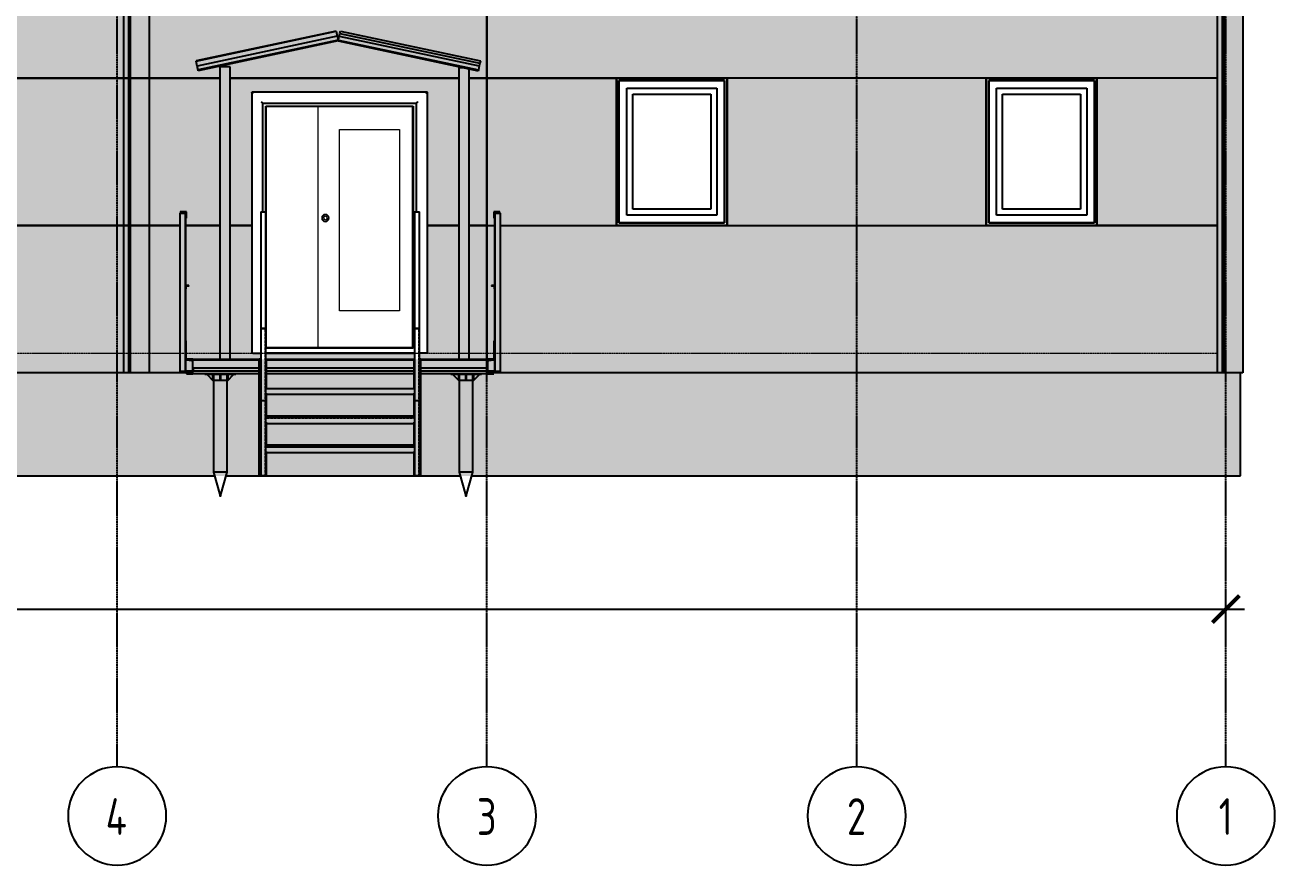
# Model space of a CAD drawing. Header units: millimetres. Extents: x 2162 to 93478, y -2737 to 52379.
# Drawn here: x 50695 to 60871, y 27258 to 34100 of the extents above; entities that cross this region are included whole.
import ezdxf

# ---------------------------------------------------------------- set-up
doc = ezdxf.new("R2010")
doc.units = ezdxf.units.MM
for name, pattern in [('Штрих 2 х 1 мм', [3, 2, -1]), ('Штрихпунктир 15 х 2 х 2 мм', [19, 15, -2, 0, -2]), ('Штрихпунктирная', [30, 25, -2.25, 0.5, -2.25])]:
    doc.linetypes.add(name, pattern=pattern)
doc.layers.add('Axes', color=40, linetype='Штрихпунктирная')
doc.layers.add('Dimension', color=4, linetype='Continuous')
for name, color, linetype, lineweight in [('Door', 7, 'Continuous', 18), ('Level', 7, 'Continuous', 9), ('Text', 219, 'Continuous', 20), ('Windows', 4, 'Continuous', 30)]:
    doc.layers.add(name, color=color, linetype=linetype, lineweight=lineweight)
doc.styles.add('GOST Common_1', font='gost.shx', dxfattribs={"width": 0.8, "height": 250})
doc.styles.add('KOTE', font='romrust.shx', dxfattribs={"width": 0.8})
doc.dimstyles.new('ayala 100', dxfattribs={"dimscale": 50, "dimtxt": 6, "dimasz": 4.4, "dimexe": 3, "dimexo": 5, "dimgap": 1, "dimtad": 1, "dimtoh": 1, "dimdec": 0, "dimzin": 9, "dimdsep": 46, "dimtxsty": 'KOTE', "dimblk": 'ARCHTICK', "dimcen": 0, "dimdle": 3, "dimclrd": 4, "dimclre": 4, "dimclrt": 3, "dimadec": 0, "dimazin": 0, "dimtfac": 0.666667, "dimtdec": 0, "dimtix": 1, "dimtmove": 1, "dimatfit": 0, "dimfxl": 1, "dimtvp": 1, "dimtolj": 1, "dimarcsym": 0})

# ---------------------------------------------------------------- blocks, each defined once
blk = doc.blocks.new('_ArchTick')
at = {"color": 0, "linetype": 'ByBlock', "const_width": 0.15}
blk.add_lwpolyline([(-0.5, -0.5), (0.5, 0.5)], dxfattribs=at)
blk = doc.blocks.new('*D80')
at = {"layer": 'Defpoints', "color": 0, "transparency": 16777216}
for p in [(60471, 29343), (6186, 28827), (60471, 28827)]:
    blk.add_point(p, dxfattribs=at)
at = {"layer": 'Dimension', "color": 4, "lineweight": -2, "transparency": 16777216}
for p, q in [((6186, 29077), (6186, 29493)), ((60471, 29077), (60471, 29493)), ((6036, 29343), (60621, 29343))]:
    blk.add_line(p, q, dxfattribs=at)
at = {"layer": 'Dimension', "color": 4, "lineweight": -2, "transparency": 16777216, "xscale": 220, "yscale": 220, "zscale": 220, "rotation": 180}
blk.add_blockref('_ArchTick', (6186, 29343), dxfattribs=at)
at = {"layer": 'Dimension', "color": 4, "lineweight": -2, "transparency": 16777216, "xscale": 220, "yscale": 220, "zscale": 220}
blk.add_blockref('_ArchTick', (60471, 29343), dxfattribs=at)
at = {"layer": 'Dimension', "color": 3, "transparency": 16777216, "insert": (33328, 29543), "char_height": 300, "attachment_point": 5, "style": 'KOTE'}
blk.add_mtext('\\A1;54285', dxfattribs=at)

msp = doc.modelspace()

# ---------------------------------------------------------------- hatches: boundary and pattern name
at = {"true_color": 0xecece7}
h = msp.add_hatch(color=254, dxfattribs=at)
h.dxf.hatch_style = 1
h.paths.add_polyline_path([(54230.5, 33667.6), (54230.5, 31427.7), (54310.5, 31427.7), (54310.5, 33667.6), (54455.4, 33667.6), (54455.4, 34607.7), (51445.5, 34607.7), (51445.5, 33667.6), (51555, 33667.6), (52284.3, 33667.6), (52284.3, 33759.2), (52364.3, 33759.2), (52364.3, 33667.6)])
h.paths.add_polyline_path([(52088.8, 33805.9), (53228.8, 34048.2), (53228.6, 34049.2), (52088.6, 33806.9)], flags=16)
h.paths.add_polyline_path([(53245.4, 33970), (53246.8, 33976.3), (53253.6, 34008.3), (53258.3, 34030.3), (53258.3, 34030.7), (53262.3, 34049.2), (54402.3, 33806.9), (54398.3, 33788.4), (54398.3, 33788), (54393.6, 33766), (54386.8, 33734), (54385.4, 33727.7)], flags=16)
h.paths.add_polyline_path([(48362.6, 34246.7), (48362.6, 34657.6), (48382.6, 34696.7), (48402.6, 34696.7), (48422.6, 34657.6), (48612.6, 34657.6), (48622.4, 34676.7), (48622.4, 34679.1), (48631.9, 34697.7), (48653.4, 34697.7), (48673.9, 34657.6), (48862.6, 34657.6), (48882.6, 34696.7), (48902.6, 34696.7), (48922.6, 34657.6), (49112.6, 34657.6), (49132.6, 34696.7), (49152.6, 34696.7), (49172.6, 34657.6), (49362.6, 34657.6), (49382.6, 34696.7), (49402.6, 34696.7), (49422.6, 34657.6), (49612.6, 34657.6), (49612.6, 34246.7), (49632.6, 34285.8), (49632.6, 34697.7), (49653.4, 34697.7), (49673.9, 34657.6), (49862.6, 34657.6), (49882.6, 34696.7), (49902.6, 34696.7), (49922.6, 34657.6), (50112.6, 34657.6), (50132.6, 34696.7), (50152.6, 34696.7), (50172.6, 34657.6), (50362.6, 34657.6), (50382.6, 34696.7), (50402.6, 34696.7), (50422.6, 34657.6), (50612.6, 34657.6), (50612.6, 34246.7), (50623.4, 34267.8), (50622.4, 34268.3), (50632.6, 34288.3), (50632.6, 34697.7), (50653.4, 34697.7), (50673.9, 34657.6), (50862.6, 34657.6), (50882.6, 34696.7), (50902.6, 34696.7), (50922.6, 34657.6), (51112.6, 34657.6), (51132.6, 34696.7), (51152.6, 34696.7), (51172.6, 34657.6), (51362.6, 34657.6), (51382.6, 34696.7), (51402.6, 34696.7), (51422.6, 34657.6), (51612.6, 34657.6), (51632.6, 34696.7), (51652.6, 34696.7), (51672.6, 34657.6), (51862.6, 34657.6), (51882.6, 34696.7), (51902.6, 34696.7), (51922.6, 34657.6), (52043.9, 34657.6), (52063.9, 34699.2), (52083.9, 34699.2), (52103.9, 34657.6), (52103.9, 34250.6), (52105.9, 34246.7), (51922.6, 34246.7), (51902.6, 34285.8), (51882.6, 34285.8), (51862.6, 34246.7), (51672.6, 34246.7), (51652.6, 34285.8), (51632.6, 34285.8), (51612.6, 34246.7), (51422.6, 34246.7), (51402.6, 34285.8), (51382.6, 34285.8), (51362.6, 34246.7), (51172.6, 34246.7), (51152.6, 34285.8), (51132.6, 34285.8), (51112.6, 34246.7), (50922.6, 34246.7), (50902.6, 34285.8), (50882.6, 34285.8), (50862.6, 34246.7), (50673, 34246.7), (50673.4, 34245.9), (50673.4, 34245.2), (50652.6, 34285.8), (50632.6, 34285.8), (50612.6, 34246.7), (50422.6, 34246.7), (50402.6, 34285.8), (50382.6, 34285.8), (50362.6, 34246.7), (50172.6, 34246.7), (50152.6, 34285.8), (50132.6, 34285.8), (50112.6, 34246.7), (49922.6, 34246.7), (49902.6, 34285.8), (49882.6, 34285.8), (49862.6, 34246.7), (49672.6, 34246.7), (49652.6, 34285.8), (49632.6, 34285.8), (49612.6, 34246.7), (49422.6, 34246.7), (49402.6, 34285.8), (49382.6, 34285.8), (49362.6, 34246.7), (49172.6, 34246.7), (49152.6, 34285.8), (49132.6, 34285.8), (49112.6, 34246.7), (48922.6, 34246.7), (48902.6, 34285.8), (48882.6, 34285.8), (48862.6, 34246.7), (48672.6, 34246.7), (48652.6, 34285.8), (48632.6, 34285.8), (48612.6, 34246.7), (48422.6, 34246.7), (48402.6, 34285.8), (48382.6, 34285.8)])
h.paths.add_polyline_path([(52063.6, 34287.5), (52063.5, 34287.3), (52063.9, 34287.3), (52063.9, 34287.5)], flags=0)
h.paths.add_polyline_path([(52063.1, 34288.3), (52053.7, 34269.8), (52043.9, 34248.2), (52063.9, 34287.3)], flags=16)
h = msp.add_hatch(color=254, dxfattribs=at)
h.dxf.hatch_style = 1
h.paths.add_polyline_path([(54455.4, 34607.7), (52103.9, 34607.7), (52103.9, 34250.6), (52105.9, 34246.7), (52112.6, 34246.7), (52104.6, 34207.6), (51705, 34207.6), (51705, 33667.6), (52284.3, 33667.6), (52284.3, 33765.7), (52105.4, 33727.7), (52104.2, 33733.5), (52097.4, 33765.3), (52088.6, 33806.9), (53228.6, 34049.2), (53237.4, 34007.6), (53245.4, 33970), (54385.4, 33727.7), (54386.8, 33734), (54393.6, 33766), (53253.6, 34008.3), (53258.3, 34030.3), (53258.3, 34030.7), (53262.3, 34049.2), (54402.3, 33806.9), (54398.3, 33788.4), (54398.3, 33788), (54393.6, 33766), (54386.8, 33734), (54385.4, 33727.7), (54310.5, 33743.6), (54310.5, 33667.6), (54455.4, 33667.6)])
h.paths.add_polyline_path([(52284.3, 33667.6), (51705, 33667.6), (51705, 32467.6), (51954.5, 32467.6), (51954.5, 32567.7), (51956.3, 32567.7), (51961.3, 32572.7, -0.4142136), (51959.5, 32574.5), (51959.5, 32577.7), (52009.5, 32577.7), (52009.5, 32527.7), (52009, 32467.6), (52284.3, 32467.6)])
h.paths.add_polyline_path([(52284.3, 32467.6), (52004.5, 32467.6), (52004.5, 31977.7), (52005.1, 31953.9, 0.4163072), (52006.3, 31952.7), (52004.5, 31952.7), (52004.5, 31527.7), (52008.5, 31527.7), (52008.5, 31427.7), (52284.3, 31427.7)])
h.paths.add_polyline_path([(51954.5, 32467.6), (51705, 32467.6), (51705, 31427.7), (51954.5, 31427.7)])
h.paths.add_polyline_path([(54230.5, 33667.6), (52364.3, 33667.6), (52364.3, 32467.6), (52540.5, 32467.6), (52540.5, 33552.7), (53970.5, 33552.7), (53970.5, 32467.6), (54230.5, 32467.6)])
h.paths.add_polyline_path([(54455.4, 33667.6), (54310.5, 33667.6), (54310.5, 32467.6), (54455.4, 32467.6)])
h.paths.add_polyline_path([(54455.4, 32467.6), (54310.5, 32467.6), (54310.5, 31427.7), (54455.4, 31427.7)])
h.paths.add_polyline_path([(54230.5, 32467.6), (53970.5, 32467.6), (53970.5, 31427.7), (54230.5, 31427.7)])
h.paths.add_polyline_path([(52540.5, 32467.6), (52364.3, 32467.6), (52364.3, 31427.7), (52540.5, 31427.7)])
h = msp.add_hatch(color=254, dxfattribs=at)
h.dxf.hatch_style = 1
h.paths.add_polyline_path([(57465.5, 34607.7), (54455.5, 34607.7), (54455.5, 33667.6), (55510.5, 33667.6), (55510.5, 33667.7), (56410.5, 33667.7), (57465.5, 33667.6)])
h.paths.add_polyline_path([(60403.5, 34607.7), (57465.5, 34607.7), (57465.5, 33667.6), (58520.5, 33667.6), (58520.5, 33667.7), (59420.5, 33667.7), (60403.5, 33667.6)])
h.paths.add_polyline_path([(58520.5, 33667.6), (57465.5, 33667.6), (57465.5, 32467.6), (58520.5, 32467.6)])
h.paths.add_polyline_path([(57465.5, 33667.6), (56410.5, 33667.6), (56410.5, 32467.6), (57465.5, 32467.6)])
h.paths.add_polyline_path([(60403.5, 33667.6), (59420.5, 33667.6), (59420.5, 32467.6), (60403.5, 32467.6)])
h.paths.add_polyline_path([(60403.5, 32467.6), (59420.5, 32467.6), (58520.5, 32467.6), (57465.5, 32467.6), (57465.5, 31427.7), (60403.5, 31427.7)])
h.paths.add_polyline_path([(60403.5, 31427.7), (57465.5, 31427.7), (57465.5, 31267.7), (60403.5, 31267.7)])
h.paths.add_polyline_path([(57465.5, 32467.6), (56410.5, 32467.6), (55510.5, 32467.6), (54566.5, 32467.6), (54566.5, 31427.7), (57465.5, 31427.7)])
h.paths.add_polyline_path([(57465.5, 31427.7), (54566.5, 31427.7), (54566.5, 31277.7), (54564.7, 31277.7), (54527, 31277.7), (54521.5, 31277.7), (54519.7, 31277.7), (54516.5, 31277.7), (54516.5, 31282.7), (54464.5, 31282.7), (54464.5, 31270.6, 0.3552297), (54473.5, 31267.7), (57465.5, 31267.7)])
h.paths.add_polyline_path([(55510.5, 33667.6), (54455.5, 33667.6), (54455.5, 32467.6), (54516.5, 32467.6), (54516.5, 32527.7), (54511.5, 32527.7), (54511.5, 32577.7), (54561.5, 32577.7), (54561.5, 32567.7), (54564.7, 32567.7), (54566.5, 32567.7), (54566.5, 32467.6), (55510.5, 32467.6)])
at = {"true_color": 0x61993b}
h = msp.add_hatch(color=85, dxfattribs=at)
h.dxf.hatch_style = 1
h.paths.add_polyline_path([(60608.4, 34607.7), (60403.4, 34607.7), (60403.4, 31267.8), (60608.4, 31267.8)])
at = {"true_color": 0xecece7}
h = msp.add_hatch(color=254, dxfattribs=at)
h.dxf.hatch_style = 1
h.paths.add_polyline_path([(51445.5, 34207.6), (50860.9, 34207.6), (49860.9, 34207.6), (48860.9, 34207.6), (48568, 34207.6), (48568, 33667.6), (49490.1, 33667.6), (49490.1, 33667.7), (50390.1, 33667.7), (51445.5, 33667.6)])
h.paths.add_polyline_path([(51500, 34207.6), (51445.5, 34207.6), (51445.5, 33667.6), (51500, 33667.6)])
h.paths.add_polyline_path([(51445.5, 33667.6), (50390.1, 33667.6), (50390.1, 32467.6), (51445.5, 32467.6)])
h.paths.add_polyline_path([(51500, 33667.6), (51445.5, 33667.6), (51445.5, 32467.6), (51500, 32467.6)])
h.paths.add_polyline_path([(49490.1, 33667.6), (48631.6, 33667.6), (48568, 33667.6), (48568, 32467.6), (49490.1, 32467.6)])
h.paths.add_polyline_path([(51445.5, 32467.6), (48568, 32467.6), (48568, 31427.7), (51445.5, 31427.7)])
h.paths.add_polyline_path([(51500, 32467.6), (51445.5, 32467.6), (51445.5, 31427.7), (51500, 31427.7)])
h.paths.add_polyline_path([(51500, 31427.7), (51445.5, 31427.7), (51445.5, 31267.7), (51500, 31267.7)])
h.paths.add_polyline_path([(51445.5, 31427.7), (48568, 31427.7), (48568, 31267.7), (51445.5, 31267.7)])
at = {"true_color": 0x61993b}
h = msp.add_hatch(color=85, dxfattribs=at)
h.dxf.hatch_style = 1
h.paths.add_polyline_path([(51705, 34207.7), (51500, 34207.7), (51500, 31267.7), (51705, 31267.7)])
h = msp.add_hatch(color=85, dxfattribs=at)
h.dxf.hatch_style = 1
h.paths.add_polyline_path([(52088.8, 33805.9), (52097.4, 33765.3), (53237.4, 34007.6), (53228.8, 34048.2)])
h.paths.add_polyline_path([(52097.4, 33765.3), (52104.2, 33733.5), (53244.2, 33975.9), (53237.4, 34007.6)])
h.paths.add_polyline_path([(52104.2, 33733.5), (52105.4, 33727.7), (53245.4, 33970), (53244.2, 33975.9)])
h = msp.add_hatch(color=85, dxfattribs=at)
h.dxf.hatch_style = 1
h.paths.add_polyline_path([(54386.8, 33734), (54393.6, 33766), (53253.6, 34008.3), (53246.8, 33976.3)])
h.paths.add_polyline_path([(53258.3, 34030.3), (53253.6, 34008.3), (54393.6, 33766), (54398.3, 33788)])
h.paths.add_polyline_path([(53262.3, 34049.2), (53258.3, 34030.7), (54398.3, 33788.4), (54402.3, 33806.9)])
h.paths.add_polyline_path([(53246.8, 33976.3), (53245.4, 33970), (54385.4, 33727.7), (54386.8, 33734)])
h = msp.add_hatch(color=85, dxfattribs=at)
h.dxf.hatch_style = 1
h.paths.add_polyline_path([(52364.3, 33776.8), (52284.3, 33776.9), (52284.3, 31377.8), (52364.3, 31377.7)])
h = msp.add_hatch(color=85, dxfattribs=at)
h.dxf.hatch_style = 1
h.paths.add_polyline_path([(54310.5, 33759.3), (54230.5, 33759.4), (54230.5, 31377.8), (54310.5, 31377.7)])
at = {"true_color": 0xecece7}
h = msp.add_hatch(color=254, dxfattribs=at)
h.dxf.hatch_style = 1
h.paths.add_polyline_path([(54455.5, 31427.7), (57465.5, 31427.7), (57465.5, 32467.6), (56410.5, 32467.6), (55510.5, 32467.6), (55510.5, 33667.6), (54455.5, 33667.6)])
h.paths.add_polyline_path([(54516.5, 32529.5, -0.4142136), (54514.7, 32527.7), (54511.5, 32527.7), (54511.5, 32577.7), (54561.5, 32577.7), (54561.5, 32574.5, -0.4142136), (54559.7, 32572.7), (54522, 32572.7, 0.3877946), (54516.5, 32567.7), (54519.7, 32567.7), (54521.5, 32567.7), (54527, 32567.7), (54564.7, 32567.7), (54566.5, 32567.7), (54566.5, 31277.7), (54564.7, 31277.7), (54527, 31277.7), (54521.5, 31277.7), (54519.7, 31277.7), (54516.5, 31277.7), (54516.5, 31282.7), (54464.5, 31282.7), (54464.5, 31270.6, 0.2230562), (54469.9, 31267.2), (54507.9, 31262.7, -0.3796508), (54510.5, 31259.7), (54510.5, 31257.7), (54458.5, 31257.7), (54458.5, 31282.7), (54457.5, 31282.7), (54457.5, 31307.8), (54458.5, 31377.7), (53905.3, 31377.7), (53905.3, 31378.1), (54458.5, 31378.1), (54510.5, 31377.7), (54510.5, 31375.7, -0.3796508), (54507.9, 31372.7), (54507.8, 31372.7), (54516.5, 31372.7), (54516.5, 31387.7), (54512.5, 31387.7), (54512.5, 31527.7), (54516.5, 31527.7), (54516.5, 31952.7), (54514.7, 31952.7, -0.4142136), (54513.5, 31953.9), (54513.5, 31971.2, 0.4142136), (54510, 31974.7), (54492.7, 31974.7, -0.4142136), (54491.5, 31975.9), (54491.5, 31977.7), (54516.5, 31977.7)], flags=17)
at = {"true_color": 0x61993b}
h = msp.add_hatch(color=85, dxfattribs=at)
h.dxf.hatch_style = 1
h.paths.add_polyline_path([(52004.4, 32580.6), (51954.5, 32580.6), (51954.5, 31435.3), (51954.5, 31277.7), (52004.5, 31277.7), (52004.5, 31440.6)])
h = msp.add_hatch(color=85, dxfattribs=at)
h.dxf.hatch_style = 1
h.paths.add_polyline_path([(54566.4, 32580.6), (54516.5, 32580.6), (54516.5, 31435.3), (54516.5, 31277.7), (54566.5, 31277.7), (54566.5, 31440.6)])
at = {"true_color": 0xecece7}
h = msp.add_hatch(color=254, dxfattribs=at)
h.dxf.hatch_style = 1
h.paths.add_polyline_path([(52008.5, 31527.7), (52004.5, 31527.7), (52004.5, 31427.7), (52008.5, 31427.7)])
h = msp.add_hatch(color=254, dxfattribs=at)
h.dxf.hatch_style = 1
h.paths.add_polyline_path([(51954.5, 31427.7), (51705, 31427.7), (51705, 31267.7), (52052.9, 31267.7, 0.3100965), (52057.7, 31274.7), (52057.7, 31282.7), (52004.5, 31282.7), (52004.5, 31277.7), (52001.3, 31277.7), (51999.5, 31277.7), (51994, 31277.7), (51956.3, 31277.7), (51954.5, 31277.7)])
h = msp.add_hatch(color=254, dxfattribs=at)
h.dxf.hatch_style = 1
edge = h.paths.add_edge_path()
edge.add_line((52005.3, 31373), (52014, 31373))
edge.add_line((52014, 31373), (52051.9, 31368.5))
edge.add_arc((52051, 31361), 7.5, 0, 83.15723, ccw=False)
edge.add_line((52058.5, 31361), (52058.5, 31268.5))
edge.add_line((52058.5, 31268.5), (52005.3, 31268.5))
edge.add_line((52005.3, 31268.5), (52005.3, 31373))
edge = h.paths.add_edge_path()
edge.add_line((52005.5, 31428), (52285.1, 31428))
edge.add_line((52285.1, 31428), (52285.1, 31378.4))
edge.add_line((52285.1, 31378.4), (52063.3, 31378.4))
edge.add_line((52063.3, 31378.4), (52011.3, 31378))
edge.add_line((52011.3, 31378), (52011.3, 31376))
edge.add_arc((52014.3, 31376), 3, 180, 263.15723)
edge.add_line((52014, 31373), (52014, 31373))
edge.add_line((52014, 31373), (52005.3, 31373))
edge.add_line((52005.3, 31373), (52005.3, 31388))
edge.add_line((52005.3, 31388), (52005.5, 31388))
edge.add_line((52005.5, 31388), (52005.5, 31428))
h.paths.add_polyline_path([(52365.1, 31428), (52616.5, 31428), (52616.5, 31378.4), (52365.1, 31378.4)])
at = {"true_color": 0x61993b}
h = msp.add_hatch(color=85, dxfattribs=at)
h.dxf.hatch_style = 1
h.paths.add_polyline_path([(52602.1, 31377.5), (52062.3, 31377.5), (52010.3, 31377.5), (52010.3, 31375.4, 0.3796508), (52012.9, 31372.5), (52050.9, 31367.9, -0.3796508), (52057.5, 31360.5), (52057.5, 31274.5, -0.3796508), (52050.9, 31267), (52012.9, 31262.5, 0.3796508), (52010.3, 31259.5), (52010.3, 31257.5), (52062.3, 31257.5), (52602.1, 31257.5)])
h = msp.add_hatch(color=85, dxfattribs=at)
h.dxf.hatch_style = 1
edge = h.paths.add_edge_path()
edge.add_line((52602.1, 31377.6), (54458.4, 31377.6))
edge.add_line((54458.4, 31377.6), (54510.4, 31377.6))
edge.add_line((54510.4, 31377.6), (54510.4, 31375.5))
edge.add_arc((54507.4, 31375.5), 3, -83.15723, 0, ccw=False)
edge.add_line((54507.7, 31372.6), (54469.8, 31368))
edge.add_arc((54470.7, 31360.6), 7.5, 96.84277, 180)
edge.add_line((54463.2, 31360.6), (54463.2, 31274.6))
edge.add_arc((54470.7, 31274.6), 7.5, 180, 263.15723)
edge.add_line((54469.8, 31267.1), (54507.7, 31262.6))
edge.add_arc((54507.4, 31259.6), 3, 0, 83.15723, ccw=False)
edge.add_line((54510.4, 31259.6), (54510.4, 31257.6))
edge.add_line((54510.4, 31257.6), (54458.4, 31257.6))
edge.add_line((54458.4, 31257.6), (52602.1, 31257.6))
edge.add_line((52602.1, 31257.6), (52602.1, 31377.6))
at = {"true_color": 0xecece7}
h = msp.add_hatch(color=254, dxfattribs=at)
h.dxf.hatch_style = 1
h.paths.add_polyline_path([(53866.1, 31428.3), (52656.1, 31428.3), (52656.1, 31378.7), (53866.1, 31378.7)])
h = msp.add_hatch(color=254, dxfattribs=at)
h.dxf.hatch_style = 1
h.paths.add_polyline_path([(54517.5, 31373.3), (54508.8, 31373.3), (54470.9, 31368.8, 0.3796508), (54464.3, 31361.3), (54464.3, 31283.3), (54517.5, 31283.3)])
h.paths.add_polyline_path([(54513.5, 31428.3), (54311.5, 31428.3), (54311.5, 31378.7), (54459.5, 31378.7), (54511.5, 31378.3), (54511.5, 31376.3, -0.3796508), (54508.9, 31373.3), (54508.8, 31373.3), (54517.5, 31373.3), (54517.5, 31388.3), (54513.5, 31388.3)])
h.paths.add_polyline_path([(54231.5, 31428.3), (53906.3, 31428.3), (53906.3, 31378.7), (54231.5, 31378.7)])
at = {"true_color": 0x61993b}
h = msp.add_hatch(color=85, dxfattribs=at)
h.dxf.hatch_style = 1
h.paths.add_polyline_path([(60590.5, 31267.7), (9190, 31267.7), (9190, 30427.7), (60590.5, 30427.7)])

# ---------------------------------------------------------------- linework, layer by layer
for p, q in [((54455.4, 34607.7), (54455.4, 33667.6)), ((54455.4, 33667.6), (54455.4, 34607.7)), ((60443.5, 31267.7), (60443.5, 34607.7)), ((60458.5, 31267.7), (60458.5, 34607.7)), ((51500, 31267.6), (51500, 34207.6)), ((51540, 31267.6), (51540, 34207.6)), ((51555, 31267.6), (51555, 34207.6)), ((51705, 34207.6), (51705, 31267.6)), ((53228.6, 34049.2), (52088.6, 33806.9)), ((53228.6, 34049.2), (52088.6, 33806.9)), ((52088.8, 33805.9), (53228.8, 34048.2)), ((52088.8, 33805.9), (53228.8, 34048.2)), ((53237.4, 34007.6), (52097.4, 33765.3)), ((53237.4, 34007.6), (52097.4, 33765.3)), ((53228.8, 34048.2), (53237.4, 34007.6)), ((53228.8, 34048.2), (53237.4, 34007.6)), ((53237.4, 34007.6), (53244.2, 33975.9)), ((53237.4, 34007.6), (53244.2, 33975.9)), ((53246.8, 33976.3), (53253.6, 34008.3)), ((53246.8, 33976.3), (53253.6, 34008.3)), ((53253.6, 34008.3), (53258.3, 34030.3)), ((53253.6, 34008.3), (53258.3, 34030.3)), ((53253.6, 34008.3), (54393.6, 33766)), ((53253.6, 34008.3), (54393.6, 33766)), ((53258.3, 34030.7), (53262.3, 34049.2)), ((53258.3, 34030.7), (53262.3, 34049.2)), ((53258.3, 34030.3), (53258.3, 34030.7)), ((53258.3, 34030.7), (54398.3, 33788.4)), ((53258.3, 34030.3), (53258.3, 34030.7)), ((53258.3, 34030.7), (54398.3, 33788.4)), ((53258.3, 34030.3), (54398.3, 33788)), ((53258.3, 34030.3), (54398.3, 33788)), ((53262.3, 34049.2), (54402.3, 33806.9)), ((53262.3, 34049.2), (54402.3, 33806.9)), ((53244.2, 33975.9), (52104.2, 33733.5)), ((53244.2, 33975.9), (52104.2, 33733.5)), ((53245.4, 33970), (52105.4, 33727.7)), ((53245.4, 33970), (52105.4, 33727.7)), ((53244.2, 33975.9), (53245.4, 33970)), ((53244.2, 33975.9), (53245.4, 33970)), ((53245.4, 33970), (53246.8, 33976.3)), ((53245.4, 33970), (53246.8, 33976.3)), ((53245.4, 33970), (54385.4, 33727.7)), ((53245.4, 33970), (54385.4, 33727.7)), ((53246.8, 33976.3), (54386.8, 33734)), ((53246.8, 33976.3), (54386.8, 33734)), ((52097.4, 33765.3), (52088.8, 33805.9)), ((52097.4, 33765.3), (52088.8, 33805.9)), ((54398.3, 33788), (54393.6, 33766)), ((54398.3, 33788), (54393.6, 33766)), ((54402.3, 33806.9), (54398.3, 33788.4)), ((54402.3, 33806.9), (54398.3, 33788.4)), ((54398.3, 33788.4), (54398.3, 33788)), ((54398.3, 33788.4), (54398.3, 33788)), ((52104.2, 33733.5), (52097.4, 33765.3)), ((52104.2, 33733.5), (52097.4, 33765.3)), ((52105.4, 33727.7), (52104.2, 33733.5)), ((52105.4, 33727.7), (52104.2, 33733.5)), ((52284.3, 31377.7), (52284.3, 33759.2)), ((52364.3, 33759.2), (52284.3, 33759.2)), ((52364.3, 31377.7), (52364.3, 33759.2)), ((54230.5, 31377.7), (54230.5, 33750.1)), ((54280, 33750.1), (54230.5, 33750.1)), ((54310.5, 31377.7), (54310.5, 33743.6)), ((54386.8, 33734), (54385.4, 33727.7)), ((54386.8, 33734), (54385.4, 33727.7)), ((54393.6, 33766), (54386.8, 33734)), ((54393.6, 33766), (54386.8, 33734)), ((52284.3, 33667.6), (48568, 33667.6)), ((48568, 33667.6), (52284.3, 33667.6)), ((51555, 33667.6), (48631.6, 33667.6)), ((54230.5, 33667.6), (52364.3, 33667.6)), ((52364.3, 33667.6), (54230.5, 33667.6)), ((54455.4, 33667.6), (54310.5, 33667.6)), ((54310.5, 33667.6), (54455.4, 33667.6)), ((54455.4, 32467.6), (54455.4, 33667.6)), ((54455.4, 33667.6), (55510.5, 33667.6)), ((54455.4, 33667.6), (54455.4, 32467.6)), ((55510.5, 33667.6), (54455.4, 33667.6)), ((55510.5, 32467.7), (55510.5, 33667.7)), ((56410.5, 33667.6), (55510.5, 33667.6)), ((56410.5, 32467.7), (56410.5, 33667.7)), ((58520.5, 33667.6), (56410.5, 33667.6)), ((58520.5, 33667.6), (56410.5, 33667.6)), ((58520.5, 33667.7), (58520.5, 32467.7)), ((59420.5, 33667.6), (58520.5, 33667.6)), ((59420.5, 32467.7), (59420.5, 33667.7)), ((60403.5, 33667.6), (59420.5, 33667.6)), ((60403.5, 33667.6), (59420.5, 33667.6)), ((52540.5, 33552.7), (52540.5, 31427.7)), ((53970.5, 33552.7), (52540.5, 33552.7)), ((53970.5, 31427.7), (53970.5, 33552.7)), ((52630.5, 32577.7), (52630.5, 33462.7)), ((52630.5, 33462.7), (53880.5, 33462.7)), ((52655.5, 31467.7), (52655.5, 33437.7)), ((52655.5, 33437.7), (53855.5, 33437.7)), ((53855.5, 33437.7), (53855.5, 31467.7)), ((53880.5, 33462.7), (53880.5, 32577.7)), ((51954.5, 32567.7), (51956.3, 32567.7)), ((51999.5, 32567.7), (52001.3, 32567.7)), ((54521.5, 32567.7), (54527, 32567.7)), ((48568, 32467.6), (51954.8, 32467.6)), ((51954.8, 32467.6), (48568, 32467.6)), ((48568, 32467.6), (51555, 32467.6)), ((52004.5, 32467.6), (52284.3, 32467.6)), ((52284.3, 32467.6), (52004.5, 32467.6)), ((52364.3, 32467.6), (52540.8, 32467.6)), ((52540.8, 32467.6), (52364.3, 32467.6)), ((53970.2, 32467.6), (54230.5, 32467.6)), ((54230.5, 32467.6), (53970.2, 32467.6)), ((54310.5, 32467.6), (54455.4, 32467.6)), ((54455.4, 32467.6), (54310.5, 32467.6)), ((54455.4, 31378.1), (54455.4, 32467.6)), ((54455.4, 32467.6), (54516.5, 32467.6)), ((54455.4, 32467.6), (54516.5, 32467.6)), ((54455.4, 32467.6), (54455.4, 31378.1)), ((54566.2, 32467.6), (55510.5, 32467.6)), ((54566.2, 32467.6), (55510.5, 32467.6)), ((55510.5, 32467.6), (56410.5, 32467.6)), ((56410.5, 32467.6), (58520.5, 32467.6)), ((56410.5, 32467.6), (58520.5, 32467.6)), ((58520.5, 32467.6), (59420.5, 32467.6)), ((59420.5, 32467.6), (60403.5, 32467.6)), ((60403.5, 32467.6), (59420.5, 32467.6)), ((52655.3, 31627.7), (52615.3, 31627.7)), ((53905.3, 31627.7), (53865.3, 31627.7)), ((53855.5, 31467.7), (52655.5, 31467.7)), ((52062.5, 31375.2), (52062.5, 31375.9)), ((52550.5, 31427.7), (52540.5, 31427.7)), ((52550.5, 31427.7), (52615.3, 31427.7)), ((52655.3, 31427.7), (53865.3, 31427.7)), ((53865.3, 31427.7), (52655.3, 31427.7)), ((53960.5, 31427.7), (53905.3, 31427.7)), ((53970.5, 31427.7), (53960.5, 31427.7)), ((52052.9, 31267.7), (48568, 31267.7)), ((52052.9, 31267.7), (48568, 31267.7)), ((51999.5, 31277.7), (51994, 31277.7)), ((54455.4, 31282.7), (54455.4, 31307.7)), ((54455.4, 31307.7), (54455.4, 31282.7)), ((60403.5, 31267.7), (54468.2, 31267.7)), ((60403.5, 31267.7), (54468.2, 31267.7)), ((54521.5, 31277.7), (54519.7, 31277.7)), ((54566.5, 31277.7), (54564.7, 31277.7)), ((60590.5, 30427.7), (60590.5, 31267.7)), ((52645.3, 31039.9), (52625.3, 31039.9)), ((53895.3, 31039.9), (53875.3, 31039.9)), ((48013.9, 30427.7), (52239.7, 30427.7)), ((52331.4, 30427.7), (52602.3, 30427.7)), ((52660.3, 30427.7), (53860.3, 30427.7)), ((53918.3, 30427.7), (54239.7, 30427.7)), ((54331.4, 30427.7), (60590.5, 30427.7)), ((52285.5, 30264.6), (52283.6, 30264.6)), ((52287.4, 30264.6), (52285.5, 30264.6)), ((54285.5, 30264.6), (54283.6, 30264.6)), ((54287.4, 30264.6), (54285.5, 30264.6))]:
    msp.add_line(p, q)
at = {"color": 0}
for p, q in [((60403.5, 31267.7), (60403.5, 34607.7)), ((60608.5, 34607.7), (60608.5, 31267.7)), ((55530.5, 33647.7), (55530.5, 32487.7)), ((56390.5, 33647.7), (55530.5, 33647.7)), ((55593.5, 32550.7), (55593.5, 33584.7)), ((55593.5, 33584.7), (56327.5, 33584.7)), ((56327.5, 33584.7), (56327.5, 32550.7)), ((56390.5, 33647.7), (56390.5, 32487.7)), ((58540.5, 33647.7), (58540.5, 32487.7)), ((59400.5, 33647.7), (58540.5, 33647.7)), ((58603.5, 32550.7), (58603.5, 33584.7)), ((58603.5, 33584.7), (59337.5, 33584.7)), ((59337.5, 33584.7), (59337.5, 32550.7)), ((59400.5, 33647.7), (59400.5, 32487.7)), ((55642.5, 32599.7), (55642.5, 33535.7)), ((55642.5, 33535.7), (56278.5, 33535.7)), ((56278.5, 33535.7), (56278.5, 32599.7)), ((58652.5, 32599.7), (58652.5, 33535.7)), ((58652.5, 33535.7), (59288.5, 33535.7)), ((59288.5, 33535.7), (59288.5, 32599.7)), ((51954.5, 32567.7), (51954.5, 31277.7)), ((51956.3, 32567.7), (51994, 32567.7)), ((52009.5, 32577.7), (51959.5, 32577.7)), ((51959.5, 32577.7), (51959.5, 32574.5)), ((51961.3, 32572.7), (51999, 32572.7)), ((51994, 32567.7), (51999.5, 32567.7)), ((51999.5, 32567.7), (51999.5, 31277.7)), ((52001.3, 32567.7), (52004.4, 32567.7)), ((52004.5, 32567.2), (52004.5, 32529.5)), ((52009.5, 32527.7), (52009.5, 32577.7)), ((52615.3, 32577.7), (52655.3, 32577.7)), ((52615.3, 32577.7), (52615.3, 32563.7)), ((52615.3, 32563.7), (52615.3, 31627.7)), ((52655.3, 32563.7), (52655.3, 32577.7)), ((52655.3, 31627.7), (52655.3, 32563.7)), ((53865.3, 32577.7), (53905.3, 32577.7)), ((53865.3, 32577.7), (53865.3, 32563.7)), ((53865.3, 32563.7), (53865.3, 31627.7)), ((53905.3, 32563.7), (53905.3, 32577.7)), ((53905.3, 31627.7), (53905.3, 32563.7)), ((54511.5, 32577.7), (54511.5, 32527.7)), ((54561.5, 32577.7), (54511.5, 32577.7)), ((54516.5, 32529.5), (54516.5, 32567.2)), ((54516.6, 32567.7), (54519.7, 32567.7)), ((54519.7, 32567.7), (54521.5, 32567.7)), ((54521.5, 31277.7), (54521.5, 32567.7)), ((54522, 32572.7), (54559.7, 32572.7)), ((54527, 32567.7), (54564.7, 32567.7)), ((54561.5, 32574.5), (54561.5, 32577.7)), ((54564.7, 32567.7), (54566.5, 32567.7)), ((54566.5, 31277.7), (54566.5, 32567.7)), ((56278.5, 32599.7), (55642.5, 32599.7)), ((59288.5, 32599.7), (58652.5, 32599.7)), ((52004.5, 31977.7), (52004.5, 32529.5)), ((52006.3, 32527.7), (52009.5, 32527.7)), ((54511.5, 32527.7), (54514.7, 32527.7)), ((54516.5, 32529.5), (54516.5, 31977.7)), ((56390.5, 32487.7), (55530.5, 32487.7)), ((56327.5, 32550.7), (55593.5, 32550.7)), ((59400.5, 32487.7), (58540.5, 32487.7)), ((59337.5, 32550.7), (58603.5, 32550.7)), ((52004.5, 31977.7), (52004.5, 31952.7)), ((52029.5, 31977.7), (52004.5, 31977.7)), ((52004.5, 31952.7), (52006.3, 31952.7)), ((52004.5, 31527.7), (52004.5, 31952.7)), ((52007.5, 31953.9), (52007.5, 31971.2)), ((52011, 31974.7), (52028.3, 31974.7)), ((52029.5, 31975.9), (52029.5, 31977.7)), ((54516.5, 31977.7), (54491.5, 31977.7)), ((54491.5, 31977.7), (54491.5, 31975.9)), ((54492.7, 31974.7), (54510, 31974.7)), ((54513.5, 31971.2), (54513.5, 31953.9)), ((54514.7, 31952.7), (54516.5, 31952.7)), ((54516.5, 31952.7), (54516.5, 31977.7)), ((54516.5, 31952.7), (54516.5, 31527.7)), ((52615.3, 31627.7), (52655.3, 31627.7)), ((52615.3, 31627.7), (52615.3, 30427.7)), ((52655.3, 30427.7), (52655.3, 31627.7)), ((53865.3, 31627.7), (53905.3, 31627.7)), ((53865.3, 31627.7), (53865.3, 30427.7)), ((53905.3, 30427.7), (53905.3, 31627.7)), ((52008.5, 31527.7), (52004.5, 31527.7)), ((52004.5, 31527.7), (52004.5, 31387.7)), ((52008.5, 31387.7), (52008.5, 31527.7)), ((54516.5, 31527.7), (54512.5, 31527.7)), ((54512.5, 31527.7), (54512.5, 31387.7)), ((54516.5, 31387.7), (54516.5, 31527.7)), ((52004.5, 31387.7), (52008.5, 31387.7)), ((52004.5, 31277.7), (52004.5, 31387.7)), ((52004.5, 31372.7), (52013.1, 31372.7)), ((52062.5, 31377.7), (52010.5, 31377.7)), ((52010.5, 31377.7), (52010.5, 31375.7)), ((52013.1, 31372.7), (52051.1, 31368.1)), ((52057.7, 31360.7), (52057.7, 31274.7)), ((52062.5, 31378.1), (52615.3, 31378.1)), ((52062.5, 31375.9), (52062.5, 31377.7)), ((52062.5, 31377.7), (52615.3, 31377.7)), ((52062.5, 31257.7), (52062.5, 31377.7)), ((52062.5, 31373.2), (52602.3, 31373.2)), ((52602.3, 30427.7), (52602.3, 31377.7)), ((52615.3, 31377.7), (52602.3, 31377.7)), ((52655.3, 31378.1), (53865.3, 31378.1)), ((52660.3, 31377.7), (52655.3, 31377.7)), ((52655.3, 31377.7), (53865.3, 31377.7)), ((52660.3, 31140.2), (52660.3, 31377.7)), ((52660.3, 31373.2), (53860.3, 31373.2)), ((53860.3, 31377.7), (53860.3, 31140.2)), ((53865.3, 31377.7), (53860.3, 31377.7)), ((53905.3, 31378.1), (54458.5, 31378.1)), ((53918.3, 31377.7), (53905.3, 31377.7)), ((53905.3, 31377.7), (54458.5, 31377.7)), ((53918.3, 30427.7), (53918.3, 31377.7)), ((53918.3, 31373.2), (54458.5, 31373.2)), ((54458.5, 31377.7), (54458.5, 31375.9)), ((54458.5, 31377.7), (54458.5, 31257.7)), ((54510.5, 31377.7), (54458.5, 31377.7)), ((54458.5, 31375.9), (54458.5, 31375.2)), ((54463.3, 31274.7), (54463.3, 31360.7)), ((54469.9, 31368.1), (54507.9, 31372.7)), ((54507.9, 31372.7), (54516.5, 31372.7)), ((54510.5, 31375.7), (54510.5, 31377.7)), ((54512.5, 31387.7), (54516.5, 31387.7)), ((54516.5, 31387.7), (54516.5, 31277.7)), ((51956.3, 31277.7), (51954.5, 31277.7)), ((51994, 31277.7), (51956.3, 31277.7)), ((52001.3, 31277.7), (51999.5, 31277.7)), ((52004.5, 31277.7), (52001.3, 31277.7)), ((52004.5, 31282.7), (52057.7, 31282.7)), ((52010.5, 31259.7), (52010.5, 31257.7)), ((52010.5, 31257.7), (52062.5, 31257.7)), ((52051.1, 31267.2), (52013.1, 31262.7)), ((52062.5, 31307.7), (52602.3, 31307.7)), ((52062.5, 31282.7), (52602.3, 31282.7)), ((52602.3, 31257.7), (52062.5, 31257.7)), ((52063.5, 31307.8), (52063.5, 31282.7)), ((52160.5, 31257.7), (52160.5, 31253.7)), ((52410.5, 31253.7), (52160.5, 31253.7)), ((52177.4, 31253.7), (52225.5, 31203.7)), ((52225.5, 31203.7), (52225.5, 31253.7)), ((52225.5, 31253.7), (52225.5, 31203.7)), ((52230.5, 31253.7), (52230.5, 30457.7)), ((52283.5, 31203.8), (52283.5, 31253.7)), ((52287.5, 31253.7), (52287.5, 31203.8)), ((52340.5, 30457.7), (52340.5, 31253.7)), ((52345.5, 31253.7), (52345.5, 31203.7)), ((52345.5, 31203.7), (52393.7, 31253.7)), ((52345.5, 31203.7), (52345.5, 31253.7)), ((52410.5, 31257.7), (52410.5, 31253.7)), ((52660.3, 31307.7), (53860.3, 31307.7)), ((52660.3, 31282.7), (53860.3, 31282.7)), ((53860.3, 31257.7), (52660.3, 31257.7)), ((53918.3, 31307.7), (54458.5, 31307.7)), ((53918.3, 31282.7), (54458.5, 31282.7)), ((54458.5, 31257.7), (53918.3, 31257.7)), ((54160.5, 31257.7), (54160.5, 31253.7)), ((54410.5, 31253.7), (54160.5, 31253.7)), ((54177.4, 31253.7), (54225.5, 31203.7)), ((54225.5, 31203.7), (54225.5, 31253.7)), ((54225.5, 31253.7), (54225.5, 31203.7)), ((54230.5, 31253.7), (54230.5, 30457.7)), ((54283.5, 31203.8), (54283.5, 31253.7)), ((54287.5, 31253.7), (54287.5, 31203.8)), ((54340.5, 30457.7), (54340.5, 31253.7)), ((54345.5, 31253.7), (54345.5, 31203.7)), ((54345.5, 31203.7), (54393.7, 31253.7)), ((54345.5, 31203.7), (54345.5, 31253.7)), ((54410.5, 31257.7), (54410.5, 31253.7)), ((54457.5, 31282.7), (54457.5, 31307.8)), ((54458.5, 31257.7), (54510.5, 31257.7)), ((54463.3, 31282.7), (54516.5, 31282.7)), ((54464.5, 31282.7), (54464.5, 31270.7)), ((54507.9, 31262.7), (54469.9, 31267.2)), ((54510.5, 31257.7), (54510.5, 31259.7)), ((54519.7, 31277.7), (54516.5, 31277.7)), ((54527, 31277.7), (54521.5, 31277.7)), ((54564.7, 31277.7), (54527, 31277.7)), ((60443.5, 31267.7), (60403.5, 31267.7)), ((60458.5, 31267.7), (60443.5, 31267.7)), ((60608.5, 31267.7), (60458.5, 31267.7)), ((52285.5, 31203.7), (52225.5, 31203.7)), ((52287.5, 31203.8), (52283.5, 31203.8)), ((52345.5, 31203.7), (52285.5, 31203.7)), ((52610.3, 31102.4), (52610.3, 31140.2)), ((52610.3, 31140.2), (52615.3, 31140.2)), ((52655.3, 31140.2), (53865.3, 31140.2)), ((53905.3, 31140.2), (53910.3, 31140.2)), ((53910.3, 31140.2), (53910.3, 31102.4)), ((54285.5, 31203.7), (54225.5, 31203.7)), ((54287.5, 31203.8), (54283.5, 31203.8)), ((54345.5, 31203.7), (54285.5, 31203.7)), ((52660.3, 30917.7), (52660.3, 31102.4)), ((53860.3, 31090.2), (52660.3, 31090.2)), ((53860.3, 31102.4), (53860.3, 30917.7)), ((52610.3, 30864.9), (52610.3, 30902.7)), ((52610.3, 30902.7), (52615.3, 30902.7)), ((52655.3, 30902.7), (53865.3, 30902.7)), ((52660.3, 30902.7), (52660.3, 30917.7)), ((52660.3, 30917.7), (53860.3, 30917.7)), ((53860.3, 30902.7), (52660.3, 30902.7)), ((52660.3, 30680.2), (52660.3, 30864.9)), ((53860.3, 30852.7), (52660.3, 30852.7)), ((53860.3, 30917.7), (53860.3, 30902.7)), ((53860.3, 30864.9), (53860.3, 30680.2)), ((53905.3, 30902.7), (53910.3, 30902.7)), ((53910.3, 30902.7), (53910.3, 30864.9)), ((52610.3, 30627.4), (52610.3, 30665.2)), ((52610.3, 30665.2), (52615.3, 30665.2)), ((52655.3, 30665.2), (53865.3, 30665.2)), ((52660.3, 30665.2), (52660.3, 30680.2)), ((52660.3, 30680.2), (53860.3, 30680.2)), ((53860.3, 30665.2), (52660.3, 30665.2)), ((53860.3, 30680.2), (53860.3, 30665.2)), ((53905.3, 30665.2), (53910.3, 30665.2)), ((53910.3, 30665.2), (53910.3, 30627.4)), ((52660.3, 30427.7), (52660.3, 30627.4)), ((53860.3, 30615.2), (52660.3, 30615.2)), ((53860.3, 30627.4), (53860.3, 30427.7)), ((52230.5, 30457.7), (52283.6, 30264.6)), ((52231.9, 30457.7), (52230.5, 30457.7)), ((52231.6, 30457.7), (52230.5, 30457.7)), ((52241.2, 30457.7), (52232.4, 30457.7)), ((52243.8, 30457.7), (52242.5, 30457.7)), ((52260.5, 30457.7), (52243.7, 30457.7)), ((52263.8, 30457.7), (52261.7, 30457.7)), ((52285.5, 30457.7), (52263.7, 30457.7)), ((52307.4, 30457.7), (52285.5, 30457.7)), ((52287.4, 30264.6), (52340.5, 30457.7)), ((52309.4, 30457.7), (52307.3, 30457.7)), ((52327.4, 30457.7), (52310.6, 30457.7)), ((52328.5, 30457.7), (52327.3, 30457.7)), ((52338.7, 30457.7), (52328.9, 30457.7)), ((52340.5, 30457.7), (52339.5, 30457.7)), ((52602.3, 30427.7), (52660.3, 30427.7)), ((52655.3, 30427.7), (52615.3, 30427.7)), ((53860.3, 30427.7), (53918.3, 30427.7)), ((53905.3, 30427.7), (53865.3, 30427.7)), ((54230.5, 30457.7), (54283.6, 30264.6)), ((54231.9, 30457.7), (54230.5, 30457.7)), ((54231.6, 30457.7), (54230.5, 30457.7)), ((54241.2, 30457.7), (54232.4, 30457.7)), ((54243.8, 30457.7), (54242.5, 30457.7)), ((54260.5, 30457.7), (54243.7, 30457.7)), ((54263.8, 30457.7), (54261.7, 30457.7)), ((54285.5, 30457.7), (54263.7, 30457.7)), ((54307.4, 30457.7), (54285.5, 30457.7)), ((54287.4, 30264.6), (54340.5, 30457.7)), ((54309.4, 30457.7), (54307.3, 30457.7)), ((54327.4, 30457.7), (54310.6, 30457.7)), ((54328.5, 30457.7), (54327.3, 30457.7)), ((54338.7, 30457.7), (54328.9, 30457.7)), ((54340.5, 30457.7), (54339.5, 30457.7))]:
    msp.add_line(p, q, dxfattribs=at)
at = {"linetype": 'Штрих 2 х 1 мм'}
for p, q in [((52617.3, 30427.7), (52617.3, 31627.7)), ((52653.3, 30427.7), (52653.3, 31627.7)), ((53867.3, 30427.7), (53867.3, 31627.7)), ((53903.3, 30427.7), (53903.3, 31627.7)), ((52615.3, 31136.2), (52610.3, 31136.2)), ((53865.3, 31136.2), (52655.3, 31136.2)), ((53910.3, 31136.2), (53905.3, 31136.2)), ((52615.3, 30898.7), (52610.3, 30898.7)), ((53865.3, 30898.7), (52655.3, 30898.7)), ((53910.3, 30898.7), (53905.3, 30898.7)), ((52615.3, 30661.2), (52610.3, 30661.2)), ((53865.3, 30661.2), (52655.3, 30661.2)), ((53910.3, 30661.2), (53905.3, 30661.2))]:
    msp.add_line(p, q, dxfattribs=at)
at = {"color": 0, "flags": 128}
for points in [[(52285.5, 30263.3), (52285.4, 30263.3), (52285.4, 30263.3), (52285.3, 30263.3), (52285.2, 30263.3), (52285.1, 30263.4), (52285, 30263.4), (52285, 30263.4), (52284.9, 30263.4), (52284.8, 30263.4), (52284.7, 30263.5), (52284.7, 30263.5), (52284.6, 30263.5), (52284.5, 30263.6), (52284.4, 30263.6), (52284.4, 30263.7), (52284.3, 30263.7), (52284.2, 30263.8), (52284.2, 30263.8), (52284.1, 30263.9), (52284.1, 30263.9), (52284, 30264), (52284, 30264.1), (52283.9, 30264.1), (52283.9, 30264.2), (52283.8, 30264.2), (52283.8, 30264.3), (52283.7, 30264.4), (52283.7, 30264.5), (52283.7, 30264.5), (52283.6, 30264.6)], [(52287.4, 30264.6), (52287.4, 30264.5), (52287.4, 30264.4), (52287.3, 30264.4), (52287.3, 30264.3), (52287.3, 30264.2), (52287.2, 30264.2), (52287.2, 30264.1), (52287.1, 30264), (52287.1, 30264), (52287, 30263.9), (52286.9, 30263.9), (52286.9, 30263.8), (52286.8, 30263.7), (52286.8, 30263.7), (52286.7, 30263.7), (52286.6, 30263.6), (52286.6, 30263.6), (52286.5, 30263.5), (52286.4, 30263.5), (52286.3, 30263.5), (52286.3, 30263.4), (52286.2, 30263.4), (52286.1, 30263.4), (52286, 30263.4), (52285.9, 30263.4), (52285.9, 30263.3), (52285.8, 30263.3), (52285.7, 30263.3), (52285.6, 30263.3), (52285.6, 30263.3)], [(54285.5, 30263.3), (54285.4, 30263.3), (54285.4, 30263.3), (54285.3, 30263.3), (54285.2, 30263.3), (54285.1, 30263.4), (54285, 30263.4), (54285, 30263.4), (54284.9, 30263.4), (54284.8, 30263.4), (54284.7, 30263.5), (54284.7, 30263.5), (54284.6, 30263.5), (54284.5, 30263.6), (54284.4, 30263.6), (54284.4, 30263.7), (54284.3, 30263.7), (54284.2, 30263.8), (54284.2, 30263.8), (54284.1, 30263.9), (54284.1, 30263.9), (54284, 30264), (54284, 30264.1), (54283.9, 30264.1), (54283.9, 30264.2), (54283.8, 30264.2), (54283.8, 30264.3), (54283.7, 30264.4), (54283.7, 30264.5), (54283.7, 30264.5), (54283.6, 30264.6)], [(54287.4, 30264.6), (54287.4, 30264.5), (54287.4, 30264.4), (54287.3, 30264.4), (54287.3, 30264.3), (54287.3, 30264.2), (54287.2, 30264.2), (54287.2, 30264.1), (54287.1, 30264), (54287.1, 30264), (54287, 30263.9), (54286.9, 30263.9), (54286.9, 30263.8), (54286.8, 30263.7), (54286.8, 30263.7), (54286.7, 30263.7), (54286.6, 30263.6), (54286.6, 30263.6), (54286.5, 30263.5), (54286.4, 30263.5), (54286.3, 30263.5), (54286.3, 30263.4), (54286.2, 30263.4), (54286.1, 30263.4), (54286, 30263.4), (54285.9, 30263.4), (54285.9, 30263.3), (54285.8, 30263.3), (54285.7, 30263.3), (54285.6, 30263.3), (54285.6, 30263.3)]]:
    msp.add_lwpolyline(points, dxfattribs=at)
at = {"color": 0}
for centre, radius, start, end in [((51961.3, 32574.5), 1.8, 180, 270), ((51999, 32567.2), 5.5, 0, 90), ((54522, 32567.2), 5.5, 90, 180), ((54559.7, 32574.5), 1.8, 270, 0), ((52006.3, 32529.5), 1.8, 180, 270), ((54514.7, 32529.5), 1.8, 270, 0), ((52006.3, 31953.9), 1.2, 270, 0), ((52011, 31971.2), 3.5, 90, 180), ((52028.3, 31975.9), 1.2, 270, 0), ((54492.7, 31975.9), 1.2, 180, 270), ((54510, 31971.2), 3.5, 0, 90), ((54514.7, 31953.9), 1.2, 180, 270), ((52013.5, 31375.7), 3, 180, 263.15723), ((52050.2, 31360.7), 7.5, 0, 83.15723), ((54470.8, 31360.7), 7.5, 96.84277, 180), ((54507.5, 31375.7), 3, 276.84277, 0), ((52013.5, 31259.7), 3, 96.84277, 180), ((52050.2, 31274.7), 7.5, 276.84277, 0), ((54470.8, 31274.7), 7.5, 180, 263.15723), ((54507.5, 31259.7), 3, 0, 83.15723)]:
    msp.add_arc(centre, radius, start, end, dxfattribs=at)
for points, knots in [([(52550.5, 33542.7), (52549.6, 33543.5), (52548.3, 33544.9), (52546.7, 33546.5), (52545.7, 33547.5), (52544.9, 33548.2), (52544.2, 33548.9), (52543.6, 33549.6), (52543, 33550.2), (52542.4, 33550.7), (52541.8, 33551.4), (52541.2, 33551.9), (52540.7, 33552.5), (52540.5, 33552.7), (52540.5, 33552.7)], [-1, -1, -1, -1, -0.8333333, -0.75, -0.6666667, -0.625, -0.5833333, -0.5, -0.4583333, -0.4166667, -0.3333333, -0.25, -0.1666667, 0, 0, 0, 0]), ([(53970.5, 33552.7), (53970.5, 33552.7), (53970.3, 33552.5), (53969.8, 33551.9), (53969.2, 33551.4), (53968.6, 33550.7), (53968, 33550.2), (53967.4, 33549.6), (53966.6, 33548.8), (53965.7, 33547.9), (53964.9, 33547.1), (53964.1, 33546.3), (53962.7, 33544.9), (53961.4, 33543.6), (53960.5, 33542.7)], [0, 0, 0, 0, 0.1666667, 0.25, 0.3333333, 0.4166667, 0.4583333, 0.5, 0.5833333, 0.6666667, 0.7083333, 0.75, 0.8333333, 1, 1, 1, 1]), ([(52630.5, 33462.7), (52630.5, 33462.7), (52630.3, 33462.8), (52629.8, 33463.4), (52629.2, 33464), (52628.6, 33464.6), (52628, 33465.1), (52627.4, 33465.7), (52626.8, 33466.4), (52626.1, 33467.1), (52625.3, 33467.9), (52624.3, 33468.8), (52622.7, 33470.5), (52621.4, 33471.8), (52620.5, 33472.7)], [-1, -1, -1, -1, -0.8333333, -0.75, -0.6666667, -0.5833333, -0.5416667, -0.5, -0.4166667, -0.375, -0.3333333, -0.25, -0.1666667, 0, 0, 0, 0]), ([(53890.5, 33472.7), (53889.6, 33471.8), (53888.3, 33470.5), (53886.7, 33468.8), (53885.7, 33467.9), (53884.9, 33467.1), (53884.2, 33466.4), (53883.6, 33465.7), (53883, 33465.2), (53882.4, 33464.6), (53881.8, 33464), (53881.2, 33463.4), (53880.7, 33462.8), (53880.5, 33462.7), (53880.5, 33462.7)], [0, 0, 0, 0, 0.1666667, 0.25, 0.3333333, 0.375, 0.4166667, 0.5, 0.5416667, 0.5833333, 0.6666667, 0.75, 0.8333333, 1, 1, 1, 1])]:
    msp.add_open_spline(points, degree=3, knots=knots)
at = {"layer": 'Axes', "linetype": 'Штрихпунктир 15 х 2 х 2 мм'}
for p, q in [((51445.5, 28058.5), (51445.5, 36874.2)), ((54455.5, 28058.5), (54455.5, 36874.2)), ((57465.5, 28058.5), (57465.5, 36874.2)), ((60470.5, 28058.5), (60470.5, 36874.2))]:
    msp.add_line(p, q, dxfattribs=at)
at = {"layer": 'Axes', "color": 7, "linetype": 'Continuous'}
for centre, start, end in [((51445.5, 27658.5), 0, 180), ((54455.5, 27658.5), 0, 180), ((57465.5, 27658.5), 0, 180), ((60470.5, 27658.5), 0, 180), ((51445.5, 27658.5), 180, 0), ((54455.5, 27658.5), 180, 0), ((57465.5, 27658.5), 180, 0), ((60470.5, 27658.5), 180, 0)]:
    msp.add_arc(centre, 400, start, end, dxfattribs=at)
at = {"layer": 'Door'}
for p, q in [((52660.5, 31472.7), (52660.5, 33432.7)), ((53080.5, 33432.7), (52660.5, 33432.7)), ((53080.5, 31472.7), (53080.5, 33432.7)), ((53850.5, 33432.7), (53080.5, 33432.7)), ((53080.5, 31472.7), (53080.5, 33432.7)), ((53850.5, 31472.7), (53850.5, 33432.7)), ((53255.5, 31772.7), (53255.5, 33247.7)), ((53255.5, 33247.7), (53743.5, 33247.7)), ((53743.5, 33247.7), (53743.5, 31772.7)), ((53743.5, 31772.7), (53255.5, 31772.7)), ((53080.5, 31472.7), (52660.5, 31472.7)), ((53850.5, 31472.7), (53080.5, 31472.7))]:
    msp.add_line(p, q, dxfattribs=at)
at = {"layer": 'Door', "flags": 128}
for points in [[(53165.9, 32527.7), (53165.9, 32528.7), (53165.8, 32529.7), (53165.7, 32530.7), (53165.6, 32531.7), (53165.4, 32532.7), (53165.2, 32533.7), (53164.9, 32534.7), (53164.6, 32535.7), (53164.3, 32536.6), (53163.9, 32537.6), (53163.5, 32538.5), (53163, 32539.4), (53162.5, 32540.3), (53162, 32541.2), (53161.4, 32542), (53160.9, 32542.8), (53160.2, 32543.6), (53159.6, 32544.4), (53158.9, 32545.2), (53158.2, 32545.9), (53157.4, 32546.6), (53156.7, 32547.2), (53155.9, 32547.9), (53155.1, 32548.5), (53154.2, 32549), (53153.4, 32549.6), (53152.5, 32550.1), (53151.6, 32550.5), (53150.6, 32550.9), (53149.7, 32551.3), (53148.7, 32551.7), (53147.8, 32552), (53146.8, 32552.3), (53145.8, 32552.5), (53144.8, 32552.7), (53143.8, 32552.8), (53142.8, 32552.9), (53141.8, 32553), (53140.8, 32553), (53139.8, 32553), (53138.7, 32553), (53137.7, 32552.9), (53136.7, 32552.8), (53135.7, 32552.6), (53134.7, 32552.4), (53133.8, 32552.1), (53132.8, 32551.8), (53131.8, 32551.5), (53130.9, 32551.2), (53129.9, 32550.7), (53129, 32550.3), (53128.1, 32549.8), (53127.3, 32549.3), (53126.4, 32548.8), (53125.6, 32548.2), (53124.8, 32547.6), (53124, 32546.9), (53123.2, 32546.3), (53122.5, 32545.5), (53121.8, 32544.8), (53121.1, 32544.1), (53120.5, 32543.3), (53119.9, 32542.4), (53119.3, 32541.6), (53118.8, 32540.8), (53118.3, 32539.9), (53117.8, 32539), (53117.3, 32538.1), (53117, 32537.1), (53116.6, 32536.2), (53116.3, 32535.2), (53116, 32534.2), (53115.7, 32533.2), (53115.5, 32532.3), (53115.4, 32531.3), (53115.3, 32530.2), (53115.2, 32529.2), (53115.1, 32528.2), (53115.1, 32527.7)], [(53115.1, 32527.7), (53115.1, 32526.7), (53115.2, 32525.6), (53115.3, 32524.6), (53115.5, 32523.6), (53115.6, 32522.6), (53115.9, 32521.6), (53116.1, 32520.7), (53116.4, 32519.7), (53116.8, 32518.7), (53117.1, 32517.8), (53117.5, 32516.9), (53118, 32516), (53118.5, 32515.1), (53119, 32514.2), (53119.6, 32513.3), (53120.1, 32512.5), (53120.8, 32511.7), (53121.4, 32510.9), (53122.1, 32510.2), (53122.8, 32509.5), (53123.6, 32508.8), (53124.3, 32508.1), (53125.1, 32507.5), (53125.9, 32506.9), (53126.8, 32506.3), (53127.7, 32505.8), (53128.5, 32505.3), (53129.4, 32504.8), (53130.4, 32504.4), (53131.3, 32504), (53132.3, 32503.7), (53133.2, 32503.4), (53134.2, 32503.1), (53135.2, 32502.9), (53136.2, 32502.7), (53137.2, 32502.5), (53138.2, 32502.4), (53139.2, 32502.3), (53140.2, 32502.3), (53141.2, 32502.3), (53142.3, 32502.4), (53143.3, 32502.4), (53144.3, 32502.6), (53145.3, 32502.7), (53146.3, 32503), (53147.3, 32503.2), (53148.2, 32503.5), (53149.2, 32503.8), (53150.1, 32504.2), (53151.1, 32504.6), (53152, 32505), (53152.9, 32505.5), (53153.8, 32506), (53154.6, 32506.6), (53155.4, 32507.2), (53156.2, 32507.8), (53157, 32508.4), (53157.8, 32509.1), (53158.5, 32509.8), (53159.2, 32510.5), (53159.9, 32511.3), (53160.5, 32512.1), (53161.1, 32512.9), (53161.7, 32513.7), (53162.2, 32514.6), (53162.8, 32515.5), (53163.2, 32516.4), (53163.7, 32517.3), (53164.1, 32518.2), (53164.4, 32519.2), (53164.7, 32520.1), (53165, 32521.1), (53165.3, 32522.1), (53165.5, 32523.1), (53165.6, 32524.1), (53165.8, 32525.1), (53165.8, 32526.1), (53165.9, 32527.1), (53165.9, 32527.7)]]:
    msp.add_lwpolyline(points, dxfattribs=at)
at = {"layer": 'Door'}
for radius, start, end in [(30, 0, 180), (30, 180, 0), (25, 172.96817, 180), (25, 180, 186.85384), (15, 0, 180), (15, 180, 0), (25, 0, 6.85384), (25, 352.96817, 0)]:
    msp.add_arc((53140.5, 32527.7), radius, start, end, dxfattribs=at)
at = {"layer": 'Level', "linetype": 'Штрихпунктир 15 х 2 х 2 мм'}
msp.add_line((9494.9, 31427.7), (60403.5, 31427.7), dxfattribs=at)
at = {"layer": 'Windows', "color": 7}
for p, q in [((55510.5, 32467.7), (55510.5, 33667.7)), ((56410.5, 33667.7), (55510.5, 33667.7)), ((55530.5, 32487.7), (55530.5, 33647.7)), ((55530.5, 33647.7), (56390.5, 33647.7)), ((56390.5, 33647.7), (56390.5, 32487.7)), ((56410.5, 32467.7), (56410.5, 33667.7)), ((58520.5, 32467.7), (58520.5, 33667.7)), ((59420.5, 33667.7), (58520.5, 33667.7)), ((58540.5, 32487.7), (58540.5, 33647.7)), ((58540.5, 33647.7), (59400.5, 33647.7)), ((59400.5, 33647.7), (59400.5, 32487.7)), ((59420.5, 32467.7), (59420.5, 33667.7)), ((55510.5, 32467.7), (56410.5, 32467.7)), ((56390.5, 32487.7), (55530.5, 32487.7)), ((58520.5, 32467.7), (59420.5, 32467.7)), ((59400.5, 32487.7), (58540.5, 32487.7))]:
    msp.add_line(p, q, dxfattribs=at)

# ---------------------------------------------------------------- texts
at = {"layer": 'Text', "char_height": 300, "attachment_point": 1, "style": 'GOST Common_1'}
for s, insert, width in [('\\fGOST Common|b0|i0|c204|p34|;\\W.8;4', (51352.4, 27802.9), 237.299), ('\\fGOST Common|b0|i0|c204|p34|;\\W.8;3', (54373.2, 27802.9), 211.645), ('\\fGOST Common|b0|i0|c204|p34|;\\W.8;2', (57386, 27802.9), 205.232), ('\\fGOST Common|b0|i0|c204|p34|;\\W.8;1', (60412.2, 27802.9), 153.924)]:
    msp.add_mtext(s, dxfattribs=dict(at, insert=insert, width=width))

# ---------------------------------------------------------------- dimensions: what is measured, and where the dimension line sits
at = {"layer": 'Dimension'}
dim = msp.add_linear_dim(base=(60470.5, 29342.6), p1=(6185.5, 28827.3), p2=(60470.5, 28827.3), dimstyle='ayala 100', dxfattribs=at)
dim.commit()
dim.dimension.update_dxf_attribs({"geometry": '*D80', "text_midpoint": (33328, 29542.6)})

doc.saveas('drawing.dxf')
